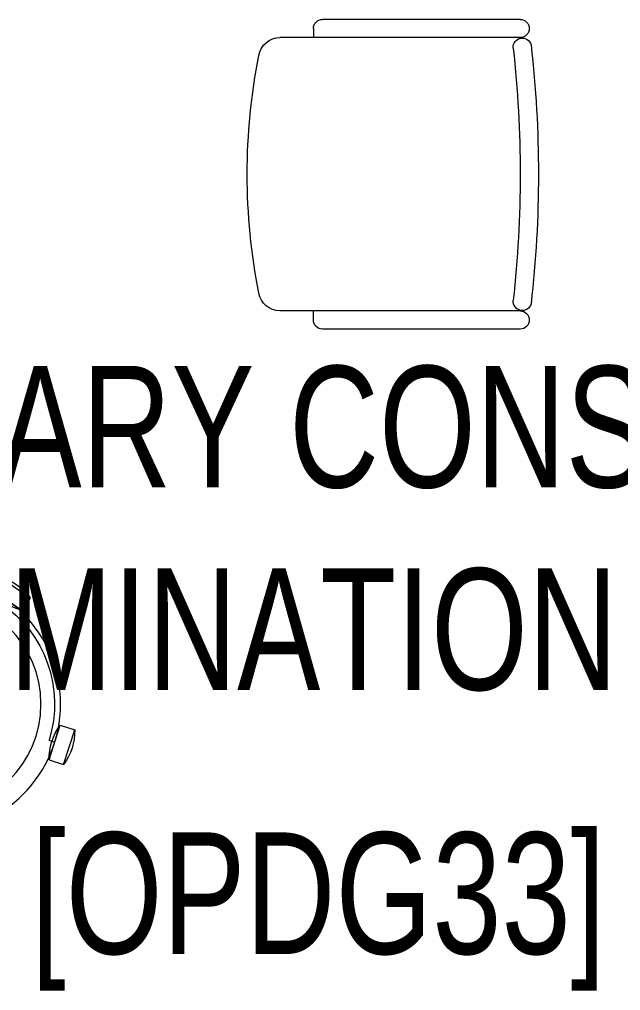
# Model space of a CAD drawing. Header units: millimetres. Extents: x -2143172 to 5255, y -610845 to 279739.
# Drawn here: x -1139775 to -1138785, y -593459 to -591860 of the extents above; entities that cross this region are included whole.
import ezdxf

# ---------------------------------------------------------------- set-up
doc = ezdxf.new("R2010")
doc.units = ezdxf.units.MM
doc.header["$LTSCALE"] = 30
doc.layers.get('0').update_dxf_attribs({"lineweight": 5})
doc.layers.add('72_EGR_BASE_TEXT', color=7, linetype='Continuous', lineweight=5)
doc.layers.add('LOADING', color=163, linetype='Continuous', lineweight=5)
doc.styles.add('X3G_ENTITY_2587DF', font='swisscl.ttf', dxfattribs={"height": 200})
doc.styles.add('X3G_ENTITY_258862', font='swisscl.ttf', dxfattribs={"height": 200})

# ---------------------------------------------------------------- blocks, each defined once
blk = doc.blocks.new('GF21016-P')
at = {"color": 0, "extrusion": (-1.24384e-09, -1.20261e-09, -1)}
for p, q in [((0.0128, 0.0179), (0.0128, 0.4136)), ((0.4628, 0.0179), (0.4628, 0.4136)), ((-0.0022, 0.3585), (0.0128, 0.3585)), ((0.4778, 0.3585), (0.4628, 0.3585)), ((-0.0172, 0.0179), (-0.0172, 0.3435)), ((0.4928, 0.0179), (0.4928, 0.3435)), ((0.4778, 0.0029), (0.4778, 0.0029))]:
    blk.add_line(p, q, dxfattribs=at)
for centre, radius, start, end in [((-0.2378, -0.5362), 1.0036, 78.7568, 101.2432), ((-0.0478, 0.4136), 0.035, 0, 80.6557), ((-0.4278, 0.4136), 0.035, 99.3443, 180), ((0.0022, 0.3435), 0.015, 0, 90), ((-0.4778, 0.3435), 0.015, 90, 180), ((0.0022, 0.0179), 0.015, 270, 0), ((0.0022, 0.0179), 0.015, 180, 270), ((-0.0284, 0.0145), 0.015, 284.3864, 95.5209), ((-0.2378, 1.8928), 1.8749, 263.6341, 276.3659), ((-0.4471, 0.0145), 0.015, 84.4791, 255.6136), ((-0.4778, 0.0179), 0.015, 270, 0), ((-0.4778, 0.0179), 0.015, 180, 270), ((-0.2378, 1.8734), 1.8855, 263.5119, 276.4881)]:
    blk.add_arc(centre, radius, start, end, dxfattribs=at)
blk = doc.blocks.new('HF10037-P')
for p, q in [((0.2459, 0.134), (0.1859, 0.134)), ((0.1859, 0.134), (0.1859, 0.109)), ((0.2459, 0.134), (0.2459, 0.109)), ((0.2459, 0.109), (0.1859, 0.109)), ((0, 0), (-0.0142, -0.0583)), ((0, 0), (0.0243, -0.0059)), ((0.0243, -0.0059), (0.01, -0.0642)), ((0.4071, -0.0094), (0.431, -0.0018)), ((0.4071, -0.0094), (0.4255, -0.0665)), ((0.431, -0.0018), (0.4493, -0.0589)), ((0.4069, -0.0417), (0.4165, -0.0387)), ((-0.0142, -0.0583), (0.01, -0.0642)), ((0.4255, -0.0665), (0.4493, -0.0589)), ((0.0524, -0.2725), (0.0674, -0.2525)), ((0.0674, -0.2525), (0.1154, -0.2885)), ((0.3125, -0.2897), (0.362, -0.2558)), ((0.3761, -0.2764), (0.362, -0.2558)), ((0.3267, -0.268), (0.3323, -0.2763)), ((0.0524, -0.2725), (0.1004, -0.3085)), ((0.3266, -0.3103), (0.3761, -0.2764)), ((0.1004, -0.3085), (0.1154, -0.2885)), ((0.3266, -0.3103), (0.3125, -0.2897))]:
    blk.add_line(p, q)
for radius in [0.21, 0.1775]:
    blk.add_circle((0.2161, -0.1014), radius)
for centre, radius, start, end in [((0.2159, 0.0465), 0.0925, 71.0754, 108.9246), ((0.2159, 0.1965), 0.0925, 251.0754, 288.9246), ((0.0779, -0.0499), 0.0925, 147.3419, 185.1912), ((-0.0678, -0.0143), 0.0925, 327.3419, 5.1912), ((0.4996, -0.0113), 0.0925, 178.8412, 216.6904), ((0.3568, -0.057), 0.0925, 358.8412, 36.6904), ((0.2161, -0.1014), 0.2, 303.6037, 17.3657), ((0.0389, -0.3404), 0.0925, 34.1875, 72.0368), ((0.3867, -0.3449), 0.0925, 105.5121, 143.3614), ((0.1289, -0.2205), 0.0925, 214.1875, 252.0368), ((0.3019, -0.2212), 0.0925, 285.5121, 323.3614)]:
    blk.add_arc(centre, radius, start, end)

msp = doc.modelspace()

# ---------------------------------------------------------------- block references
at = {"layer": 'LOADING', "color": 1, "extrusion": (1.86519e-05, 4.75185e-05, 1), "xscale": 1000.000000000002, "yscale": 1000.000000000002, "zscale": -1000.000000000011, "rotation": 89.99997490245694}
msp.add_blockref('GF21016-P', (-1138932.3, -592353.1, -49.3), dxfattribs=at)
at = {"layer": 'LOADING', "xscale": -1000, "yscale": 1000, "zscale": 1000, "rotation": 180}
msp.add_blockref('HF10037-P', (-1140133.1, -593088.9, 0.1), dxfattribs=at)

# ---------------------------------------------------------------- texts
at = {"layer": '72_EGR_BASE_TEXT', "insert": (-1139148.5, -592430.9, 0.1), "char_height": 200, "width": 3493.221, "attachment_point": 2, "style": 'X3G_ENTITY_258862'}
msp.add_mtext('PULMONARY CONSULTATION / EXAMINATION ROOM', dxfattribs=at)
at = {"layer": '72_EGR_BASE_TEXT', "insert": (-1139282.8, -593199, 0.1), "char_height": 200, "attachment_point": 2, "style": 'X3G_ENTITY_2587DF'}
msp.add_mtext('[OPDG33]', dxfattribs=at)

doc.saveas('drawing.dxf')
